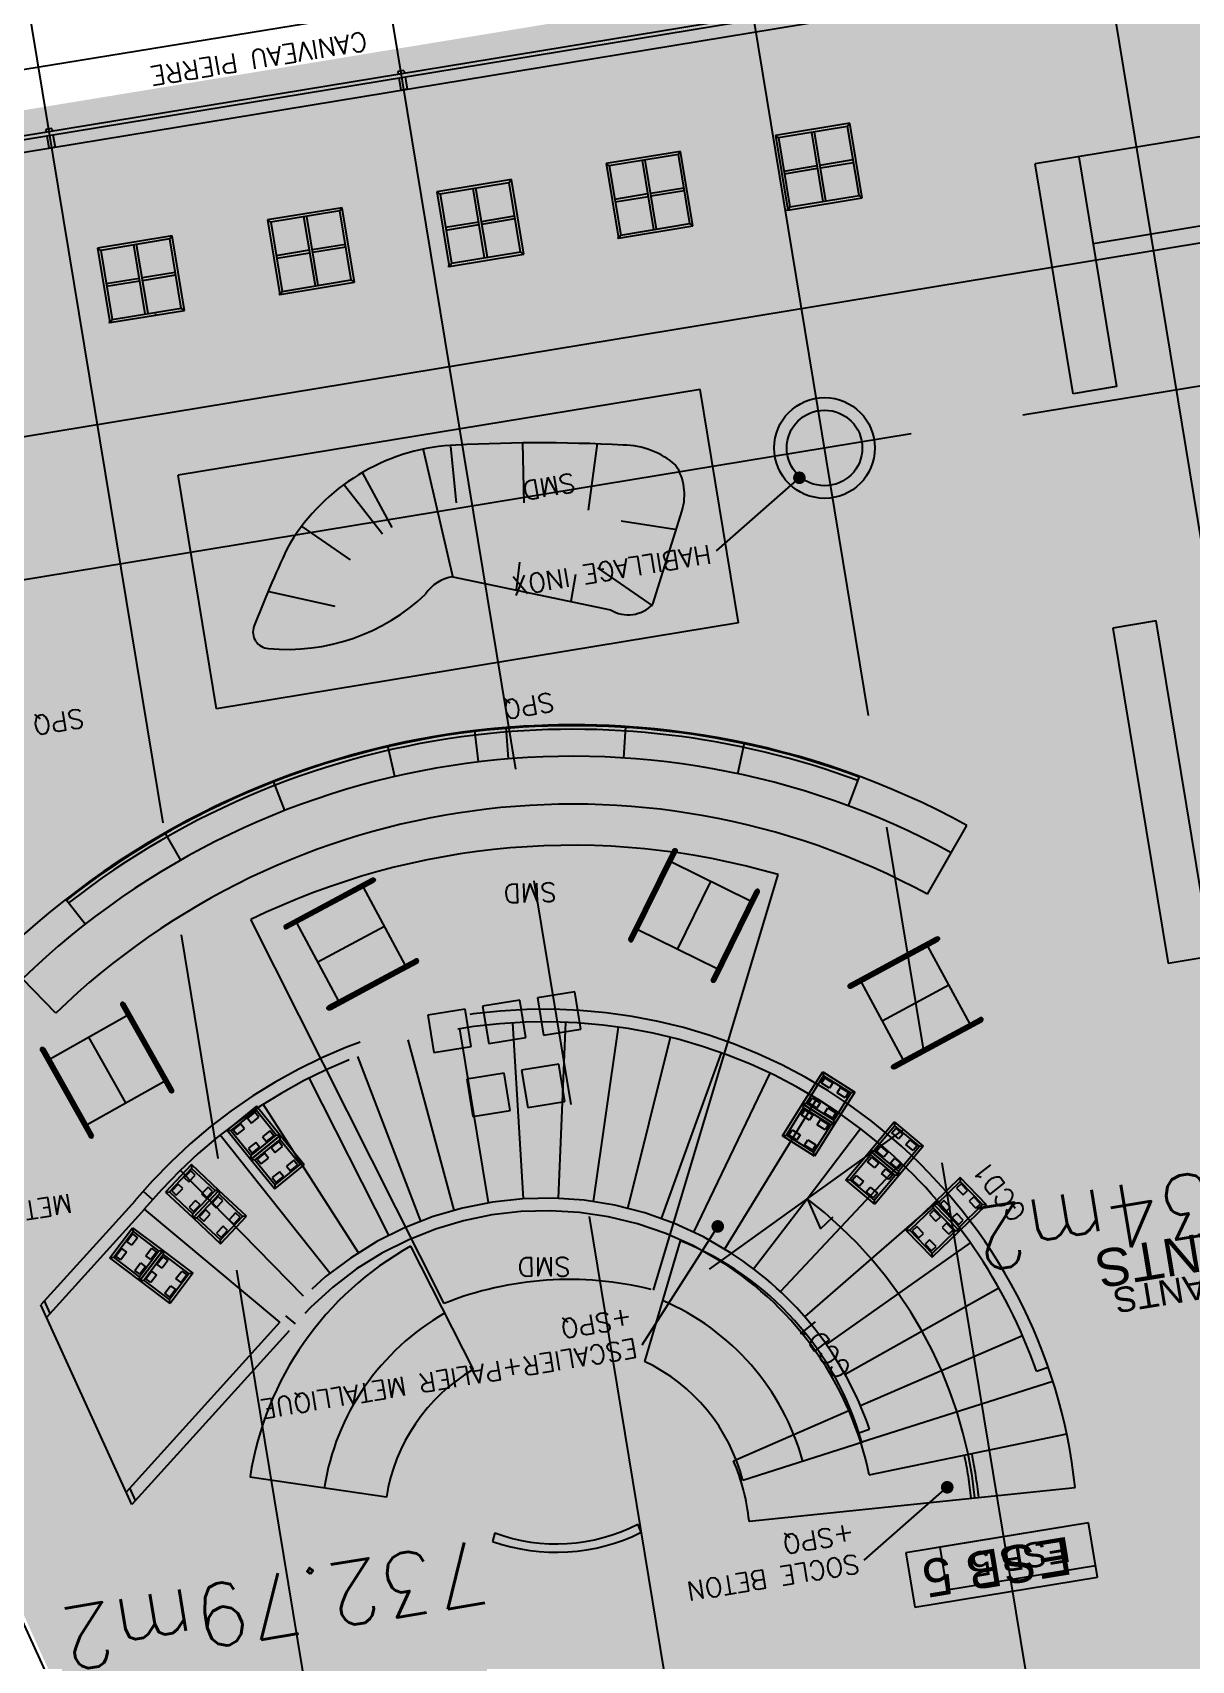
# Model space of a CAD drawing. Header units: millimetres. Extents: x 33240 to 33395, y 51607 to 51720.
# Drawn here: x 33358.04 to 33367.24, y 51691.87 to 51704.79 of the extents above; entities that cross this region are included whole.
import ezdxf

# ---------------------------------------------------------------- set-up
doc = ezdxf.new("R2010")
doc.units = ezdxf.units.MM
doc.header["$LTSCALE"] = 0.3
doc.header["$MEASUREMENT"] = 0
doc.header["$PDMODE"] = 34
doc.header["$PDSIZE"] = 0.3
for name, pattern in [('ACAD_ISO02W100', [15, 12, -3]), ('ACAD_ISO04W100', [30, 24, -3, 0, -3]), ('ACAD_ISO08W100', [36, 24, -3, 6, -3]), ('ACAD_ISO10W100', [18, 12, -3, 0, -3]), ('ACAD_ISO13W100', [36, 12, -3, 12, -3, 0, -3, 0, -3])]:
    doc.linetypes.add(name, pattern=pattern)
doc.layers.get('0').update_dxf_attribs({"linetype": 'CONTINUOUS'})
doc.layers.get('DEFPOINTS').update_dxf_attribs({"linetype": 'CONTINUOUS'})
for name, color, linetype in [('00-TRAMES-BAT', 7, 'ACAD_ISO08W100'), ('01-TREMIE-ESCAL-ASC', 4, 'CONTINUOUS'), ('02-MURS-POTEAU', 6, 'CONTINUOUS'), ('04-CLOISONS', 2, 'CONTINUOUS'), ('05-MEN-EXT', 142, 'CONTINUOUS'), ('07-REVT-SOL', 8, 'CONTINUOUS'), ('08-EQUI-MEUBLE-PROJ-01', 11, 'CONTINUOUS'), ('09-COT-EXT', 4, 'CONTINUOUS'), ('10-ANN-NOMENCLATURE', 3, 'CONTINUOUS'), ('10-ANN-NOMPIECE', 3, 'CONTINUOUS'), ('10-ANN-SURF', 62, 'CONTINUOUS'), ('10-ANN-TEXTE', 3, 'CONTINUOUS'), ('11-RES-EP', 150, 'ACAD_ISO13W100'), ('11-RES-ETANCH-POLY-TEXTE', 40, 'ACAD_ISO10W100'), ('14-HACH-POTEAU', 251, 'CONTINUOUS')]:
    doc.layers.add(name, color=color, linetype=linetype)
doc.styles.add('ANN', font='romans.shx')
doc.styles.add('COT', font='romans.shx')
doc.styles.add('NDP', font='ARIAL.TTF')
doc.styles.add('SURF', font='romans.shx', dxfattribs={"height": 0.5})
doc.dimstyles.new('COTEXT', dxfattribs={"dimtxt": 0.15, "dimasz": 0.11, "dimexe": 0, "dimexo": 0, "dimgap": 0.05, "dimtad": 1, "dimdec": 3, "dimdsep": 46, "dimtxsty": 'COT', "dimblk1": 'COTBLOC', "dimblk2": 'COTBLOC', "dimsah": 1, "dimcen": -0.1, "dimse1": 1, "dimse2": 1, "dimadec": 0, "dimazin": 0, "dimtfac": 1, "dimtdec": 3, "dimtmove": 2, "dimatfit": 3, "dimldrblk": 'COTBLOC', "dimfxl": 1, "dimtolj": 1, "dimarcsym": 0})

# ---------------------------------------------------------------- blocks, each defined once
blk = doc.blocks.new('COTBLOC')
for p, q in [((0, -1.3608), (0, 1.3608)), ((-0.76, 0), (-0.99, 0)), ((0, 0), (-0.76, 0)), ((0, 0), (0.76, 0)), ((0.76, 0), (0.99, 0))]:
    blk.add_line(p, q)
at = {"const_width": 0.15}
blk.add_lwpolyline([(-0.1, 0, 1), (0.1, 0, 1)], format="xyb", close=True, dxfattribs=at)
blk = doc.blocks.new('*D51')
at = {"layer": '09-COT-EXT', "color": 0, "lineweight": -2}
blk.add_line((33372.545, 51713.527), (33268.79, 51696.442), dxfattribs=at)
at = {"layer": 'DEFPOINTS', "color": 0}
for p in [(33373.229, 51710.05), (33268.682, 51696.425), (33269.257, 51692.93)]:
    blk.add_point(p, dxfattribs=at)
at = {"layer": '09-COT-EXT', "color": 0, "lineweight": -2, "xscale": 0.11, "yscale": 0.11, "zscale": 0.11}
for p, rotation in [((33372.654, 51713.545), 9.350573668281061), ((33268.682, 51696.425), 189.350573668281)]:
    blk.add_blockref('COTBLOC', p, dxfattribs=dict(at, rotation=rotation))
at = {"layer": '09-COT-EXT', "color": 0, "insert": (33320.648, 51705.108), "char_height": 0.15, "attachment_point": 5, "rotation": 9.3506, "style": 'COT'}
blk.add_mtext('\\A1;105.372', dxfattribs=at)

msp = doc.modelspace()

# ---------------------------------------------------------------- hatches: boundary and pattern name
at = {"layer": '07-REVT-SOL'}
h = msp.add_hatch(dxfattribs=at)
h.set_pattern_fill('CROSS', color=30, style=0)
h.set_pattern_definition([(189.35057367, (57785.36794, 108093.90987), (-0.2060594638, -0.2872968802), [0.125, -0.375]), (279.35057367, (57785.29612, 108093.96139), (0.2872968802, -0.2060594638), [0.125, -0.375])])
h.paths.add_polyline_path([(33373.5041, 51706.5014), (33356.8286, 51703.7556), (33357.7587, 51698.1074), (33356.4632, 51695.5713), (33360.3269, 51686.9977), (33360.6614, 51682.961), (33370.5977, 51684.5971), (33369.7218, 51689.9165), (33374.8132, 51690.7549), (33375.0732, 51689.1762), (33376.323, 51689.382)])
at = {"layer": '14-HACH-POTEAU', "ltscale": 10}
h = msp.add_hatch(color=256, dxfattribs=at)
edge = h.paths.add_edge_path()
edge.add_arc((33355.6144, 51694.2715), 0.4, 0, 360)
edge = h.paths.add_edge_path()
edge.add_arc((33355.942, 51700.1131), 0.3, 0, 360)
edge = h.paths.add_edge_path()
edge.add_arc((33364.329, 51701.4942), 0.3, 0, 360)

# ---------------------------------------------------------------- linework, layer by layer
at = {"layer": '00-TRAMES-BAT'}
for p, q in [((33374.4989, 51657.1713), (33365.7274, 51710.4402)), ((33371.6977, 51656.7445), (33362.9318, 51709.9799)), ((33368.8965, 51656.3177), (33360.1361, 51709.5195)), ((33366.0953, 51655.8908), (33357.3404, 51709.0592)), ((33375.6734, 51703.3622), (33269.1113, 51685.8153))]:
    msp.add_line(p, q, dxfattribs=at)
at = {"layer": '01-TREMIE-ESCAL-ASC'}
for p, q in [((33371.846, 51703.867), (33357.3043, 51701.4725)), ((33363.3403, 51701.9597), (33359.1961, 51701.2773)), ((33363.6457, 51700.1047), (33363.3403, 51701.9597)), ((33359.5015, 51699.4223), (33359.1961, 51701.2773)), ((33363.6457, 51700.1047), (33359.5015, 51699.4223)), ((33362.9708, 51694.8065), (33363.9604, 51698.1058)), ((33361.3083, 51694.7007), (33359.7735, 51697.7483)), ((33364.1907, 51695.5333), (33364.2959, 51695.294)), ((33364.2959, 51695.294), (33364.3963, 51695.3893))]:
    msp.add_line(p, q, dxfattribs=at)
at = {"layer": '01-TREMIE-ESCAL-ASC', "linetype": 'ACAD_ISO02W100'}
for p, q in [((33361.6613, 51695.5007), (33361.4341, 51696.8822)), ((33361.9383, 51695.5319), (33361.8527, 51696.9293)), ((33362.2169, 51695.5347), (33362.2739, 51696.9336)), ((33362.4944, 51695.5092), (33362.6934, 51696.895)), ((33361.389, 51695.4416), (33361.0224, 51696.7927)), ((33362.7679, 51695.4556), (33363.1068, 51696.814)), ((33361.1241, 51695.355), (33360.622, 51696.6618)), ((33363.0345, 51695.3745), (33363.5098, 51696.6913)), ((33360.8694, 51695.2419), (33360.237, 51696.4909)), ((33363.2915, 51695.2666), (33363.8983, 51696.5283)), ((33360.6275, 51695.1035), (33359.8714, 51696.2817)), ((33363.5361, 51695.1332), (33364.2681, 51696.3266)), ((33360.401, 51694.9413), (33359.5289, 51696.0365)), ((33364.1907, 51695.5319), (33364.6155, 51696.0884)), ((33360.1921, 51694.7568), (33359.2144, 51695.7563)), ((33358.9191, 51695.5923), (33358.9932, 51695.5252)), ((33358.8535, 51695.515), (33358.1043, 51694.688)), ((33358.9276, 51695.4479), (33358.1495, 51694.5889)), ((33360.0042, 51694.5511), (33358.9276, 51695.4479)), ((33358.8282, 51693.1038), (33358.1043, 51694.688)), ((33358.1788, 51694.6212), (33358.1335, 51694.7202)), ((33360.0042, 51694.5511), (33358.7829, 51693.2028)), ((33360.0476, 51694.6019), (33360.1244, 51694.5379)), ((33360.0783, 51694.484), (33358.8282, 51693.1038)), ((33358.8574, 51693.1361), (33358.8122, 51693.2351))]:
    msp.add_line(p, q, dxfattribs=at)
at = {"layer": '01-TREMIE-ESCAL-ASC', "linetype": 'ACAD_ISO04W100'}
msp.add_line((33364.948, 51696.0755), (33363.413, 51694.9737), dxfattribs=at)
at = {"layer": '01-TREMIE-ESCAL-ASC', "linetype": 'Continuous'}
for p, q in [((33363.9785, 51694.7954), (33364.9369, 51695.816)), ((33363.7659, 51694.9756), (33364.1908, 51695.5321)), ((33364.1717, 51694.5946), (33365.2289, 51695.5124)), ((33364.3434, 51694.3751), (33365.4885, 51695.1806)), ((33364.492, 51694.1393), (33365.713, 51694.8242)), ((33364.6142, 51693.889), (33365.9001, 51694.4468)), ((33366.0111, 51694.1627), (33366.1056, 51694.1955)), ((33364.6162, 51693.5978), (33366.1432, 51694.0825)), ((33363.6053, 51693.4514), (33364.5224, 51693.8492)), ((33364.5924, 51693.6697), (33364.6868, 51693.7025)), ((33364.6839, 51693.3382), (33366.2526, 51693.6652)), ((33363.7332, 51692.97), (33366.319, 51693.2389))]:
    msp.add_line(p, q, dxfattribs=at)
at = {"layer": '01-TREMIE-ESCAL-ASC'}
for centre, radius, start, end in [((33362.3288, 51692.5187), 5.8205, 73.71986, 116.04032), ((33362.3027, 51692.1899), 2.7005, 76.10115, 111.6057)]:
    msp.add_arc(centre, radius, start, end, dxfattribs=at)
at = {"layer": '01-TREMIE-ESCAL-ASC', "linetype": 'ACAD_ISO02W100'}
for centre, radius, start, end in [((33362.1055, 51692.8009), 4.2362, 49.36287, 140.2074), ((33362.1055, 51692.8009), 4.1362, 49.70061, 140.2074), ((33362.1058, 51692.8043), 2.7328, 57.13918, 140.26785), ((33362.1058, 51692.8043), 2.6328, 57.99761, 140.26785)]:
    msp.add_arc(centre, radius, start, end, dxfattribs=at)
at = {"layer": '01-TREMIE-ESCAL-ASC', "linetype": 'Continuous'}
for centre, radius, start, end in [((33362.1055, 51692.8009), 4.2362, 5.93457, 49.36287), ((33362.1055, 51692.8009), 4.1362, 19.22266, 49.70061), ((33362.1058, 51692.8043), 2.7328, 19.18802, 57.13918), ((33362.1058, 51692.8043), 2.6328, 11.70077, 57.99761), ((33362.1048, 51692.8052), 1.6338, 5.88639, 23.29951), ((33363.7329, 51692.973), 0.003, 185.88639, 275.93627)]:
    msp.add_arc(centre, radius, start, end, dxfattribs=at)
at = {"layer": '01-TREMIE-ESCAL-ASC', "linetype": 'ACAD_ISO04W100'}
for radius, end in [(3.4362, 52.64997), (3.4062, 11.7741), (3.4662, 11.7741)]:
    msp.add_arc((33362.1055, 51692.8008), radius, 5.93627, end, dxfattribs=at)
at = {"layer": '02-MURS-POTEAU'}
msp.add_circle((33364.329, 51701.4942), 0.3, dxfattribs=at)
at = {"layer": '04-CLOISONS'}
msp.add_circle((33364.329, 51701.4942), 0.4, dxfattribs=at)
at = {"layer": '05-MEN-EXT'}
for p, q in [((33356.7942, 51703.7803), (33373.5288, 51706.5359)), ((33356.8286, 51703.7556), (33373.5041, 51706.5014)), ((33360.9894, 51704.4911), (33360.9401, 51704.483)), ((33360.9401, 51704.483), (33360.9434, 51704.4632)), ((33360.9482, 51704.4336), (33360.9644, 51704.3352)), ((33360.9894, 51704.4911), (33360.9927, 51704.4714)), ((33360.9976, 51704.4418), (33361.0138, 51704.3433)), ((33361.0138, 51704.3433), (33360.9644, 51704.3352)), ((33358.1938, 51704.0308), (33358.1444, 51704.0226)), ((33358.1444, 51704.0226), (33358.1477, 51704.0029)), ((33358.1938, 51704.0308), (33358.197, 51704.011)), ((33358.1525, 51703.9733), (33358.1688, 51703.8749)), ((33358.2181, 51703.883), (33358.1688, 51703.8749)), ((33358.2019, 51703.9814), (33358.2181, 51703.883))]:
    msp.add_line(p, q, dxfattribs=at)
at = {"layer": '08-EQUI-MEUBLE-PROJ-01', "ltscale": 0.8}
for p, q in [((33370.9956, 51704.5724), (33366.0028, 51703.7503)), ((33364.5307, 51704.0732), (33363.9387, 51703.9755)), ((33364.5125, 51704.0479), (33363.964, 51703.9573)), ((33364.318, 51703.4523), (33364.2274, 51704.0008)), ((33364.3397, 51703.4558), (33364.2491, 51704.0044)), ((33364.5307, 51704.0732), (33364.5125, 51704.0479)), ((33364.6031, 51703.4993), (33364.5125, 51704.0479)), ((33364.6284, 51703.4812), (33364.5307, 51704.0732)), ((33363.964, 51703.9573), (33363.9387, 51703.9755)), ((33363.9387, 51703.9755), (33364.0364, 51703.3835)), ((33363.964, 51703.9573), (33364.0545, 51703.4088)), ((33371.1093, 51703.8817), (33366.4619, 51703.1165)), ((33363.1865, 51703.8501), (33362.5946, 51703.7523)), ((33362.6198, 51703.7342), (33362.5946, 51703.7523)), ((33362.5946, 51703.7523), (33362.6923, 51703.1604)), ((33363.1684, 51703.8248), (33362.6198, 51703.7342)), ((33362.6198, 51703.7342), (33362.7104, 51703.1857)), ((33362.9739, 51703.2291), (33362.8833, 51703.7777)), ((33362.9956, 51703.2327), (33362.905, 51703.7813)), ((33363.1865, 51703.8501), (33363.1684, 51703.8248)), ((33363.259, 51703.2762), (33363.1684, 51703.8248)), ((33363.2843, 51703.2581), (33363.1865, 51703.8501)), ((33364.0075, 51703.6939), (33364.2709, 51703.7374)), ((33364.2926, 51703.741), (33364.556, 51703.7845)), ((33364.2962, 51703.7193), (33364.5596, 51703.7628)), ((33366.3034, 51701.9249), (33366.0028, 51703.7503)), ((33366.3482, 51703.8072), (33366.6488, 51701.9818)), ((33361.8425, 51703.6264), (33361.2506, 51703.5286)), ((33361.8244, 51703.6011), (33361.2758, 51703.5105)), ((33361.8425, 51703.6264), (33361.8244, 51703.6011)), ((33361.915, 51703.0525), (33361.8244, 51703.6011)), ((33361.9403, 51703.0344), (33361.8425, 51703.6264)), ((33364.011, 51703.6722), (33364.2745, 51703.7157)), ((33361.2758, 51703.5105), (33361.2506, 51703.5286)), ((33361.2506, 51703.5286), (33361.3483, 51702.9367)), ((33361.2758, 51703.5105), (33361.3664, 51702.9619)), ((33361.6298, 51703.0054), (33361.5393, 51703.554)), ((33361.6515, 51703.009), (33361.561, 51703.5576)), ((33362.6633, 51703.4708), (33362.9268, 51703.5143)), ((33362.6669, 51703.4491), (33362.9304, 51703.4926)), ((33362.9485, 51703.5179), (33363.2119, 51703.5614)), ((33362.9521, 51703.4962), (33363.2155, 51703.5397)), ((33364.0364, 51703.3835), (33364.6284, 51703.4812)), ((33364.0545, 51703.4088), (33364.6031, 51703.4993)), ((33364.6284, 51703.4812), (33364.6031, 51703.4993)), ((33360.4985, 51703.4027), (33359.9065, 51703.3049)), ((33360.4804, 51703.3774), (33359.9318, 51703.2868)), ((33360.4985, 51703.4027), (33360.4804, 51703.3774)), ((33360.571, 51702.8288), (33360.4804, 51703.3774)), ((33360.5963, 51702.8107), (33360.4985, 51703.4027)), ((33364.0364, 51703.3835), (33364.0265, 51703.3819)), ((33364.0364, 51703.3835), (33364.0545, 51703.4088)), ((33359.9318, 51703.2868), (33359.9065, 51703.3049)), ((33359.9065, 51703.3049), (33360.0043, 51702.7129)), ((33359.9318, 51703.2868), (33360.0224, 51702.7382)), ((33360.2858, 51702.7817), (33360.1953, 51703.3303)), ((33360.3075, 51702.7853), (33360.217, 51703.3339)), ((33361.3193, 51703.2471), (33361.5828, 51703.2906)), ((33361.3229, 51703.2254), (33361.5864, 51703.2689)), ((33361.6045, 51703.2942), (33361.8679, 51703.3376)), ((33361.6081, 51703.2725), (33361.8715, 51703.3159)), ((33362.6923, 51703.1604), (33363.2843, 51703.2581)), ((33362.7104, 51703.1857), (33363.259, 51703.2762)), ((33363.2843, 51703.2581), (33363.259, 51703.2762)), ((33359.1477, 51703.1793), (33358.5557, 51703.0816)), ((33358.581, 51703.0634), (33358.5557, 51703.0816)), ((33358.5557, 51703.0816), (33358.6534, 51702.4896)), ((33359.1296, 51703.154), (33358.581, 51703.0634)), ((33358.935, 51702.5584), (33358.8444, 51703.1069)), ((33358.9567, 51702.5619), (33358.8661, 51703.1105)), ((33359.1477, 51703.1793), (33359.1296, 51703.154)), ((33359.2201, 51702.6054), (33359.1296, 51703.154)), ((33359.2454, 51702.5873), (33359.1477, 51703.1793)), ((33360.2605, 51703.0704), (33360.5239, 51703.1139)), ((33360.264, 51703.0487), (33360.5275, 51703.0922)), ((33362.6923, 51703.1604), (33362.6824, 51703.1587)), ((33362.6923, 51703.1604), (33362.7104, 51703.1857)), ((33358.581, 51703.0634), (33358.6715, 51702.5149)), ((33359.9753, 51703.0234), (33360.2388, 51703.0669)), ((33359.9789, 51703.0017), (33360.2423, 51703.0452)), ((33361.3483, 51702.9367), (33361.9403, 51703.0344)), ((33361.3483, 51702.9367), (33361.3664, 51702.9619)), ((33361.3664, 51702.9619), (33361.915, 51703.0525)), ((33361.9403, 51703.0344), (33361.915, 51703.0525)), ((33358.6245, 51702.8), (33358.8879, 51702.8435)), ((33358.6281, 51702.7783), (33358.8915, 51702.8218)), ((33358.9096, 51702.8471), (33359.173, 51702.8906)), ((33358.9132, 51702.8254), (33359.1766, 51702.8689)), ((33360.0224, 51702.7382), (33360.571, 51702.8288)), ((33360.5963, 51702.8107), (33360.571, 51702.8288)), ((33361.3483, 51702.9367), (33361.3384, 51702.935)), ((33360.0043, 51702.7129), (33359.9944, 51702.7113)), ((33360.0043, 51702.7129), (33360.5963, 51702.8107)), ((33360.0043, 51702.7129), (33360.0224, 51702.7382)), ((33360.0203, 51702.7208), (33360.0104, 51702.7192)), ((33358.6534, 51702.4896), (33359.2454, 51702.5873)), ((33358.6715, 51702.5149), (33359.2201, 51702.6054)), ((33359.2454, 51702.5873), (33359.2201, 51702.6054)), ((33358.6534, 51702.4896), (33358.6436, 51702.488)), ((33358.6534, 51702.4896), (33358.6715, 51702.5149)), ((33359.0138, 51702.5551), (33359.0237, 51702.5567)), ((33366.6488, 51701.9818), (33366.3034, 51701.9249)), ((33361.9296, 51701.5345), (33361.9415, 51701.0587)), ((33362.5237, 51701.5286), (33362.4517, 51700.9991)), ((33361.1415, 51701.4828), (33361.3776, 51700.4668)), ((33361.3579, 51701.5067), (33361.4041, 51701.0585)), ((33360.6576, 51701.2997), (33360.8928, 51700.8626)), ((33360.5166, 51701.1999), (33360.8197, 51700.8131)), ((33363.1399, 51700.8476), (33362.7139, 51700.9139)), ((33362.9665, 51700.2543), (33363.1976, 51700.9979)), ((33360.179, 51700.8709), (33360.5629, 51700.6057)), ((33361.907, 51700.5878), (33361.8809, 51700.3665)), ((33362.9656, 51700.2404), (33362.5283, 51700.5425)), ((33361.3782, 51700.472), (33362.6293, 51700.2095)), ((33362.3503, 51700.4884), (33362.3147, 51700.2755)), ((33359.9052, 51700.3577), (33360.4403, 51700.2381)), ((33366.9632, 51700.1208), (33366.6178, 51700.064)), ((33367.4019, 51697.4567), (33366.9632, 51700.1208)), ((33366.6178, 51700.064), (33367.0565, 51697.3998)), ((33361.5821, 51699.001), (33361.5524, 51699.2492)), ((33361.8202, 51699.0249), (33361.7999, 51699.274)), ((33362.7345, 51699.0324), (33362.7506, 51699.2819)), ((33360.9166, 51698.8848), (33360.8604, 51699.1284)), ((33363.6403, 51698.9072), (33363.6924, 51699.1517)), ((33360.0429, 51698.6151), (33359.952, 51698.848)), ((33364.5183, 51698.6519), (33364.6054, 51698.8863)), ((33359.2175, 51698.2215), (33359.0938, 51698.4387)), ((33365.1472, 51697.9497), (33365.46, 51698.4968)), ((33362.7782, 51697.5878), (33363.1342, 51698.3086)), ((33362.7786, 51697.593), (33363.1303, 51698.3052)), ((33362.7792, 51697.5828), (33363.1387, 51698.3109)), ((33362.7809, 51697.5998), (33363.1262, 51698.2992)), ((33362.7815, 51697.5785), (33363.1435, 51698.3117)), ((33363.1485, 51698.3105), (33362.7855, 51697.5753)), ((33362.7905, 51697.5741), (33363.1525, 51698.3073)), ((33362.7953, 51697.5749), (33363.1548, 51698.3029)), ((33362.7998, 51697.5771), (33363.1558, 51698.298)), ((33362.8037, 51697.5806), (33363.1554, 51698.2928)), ((33362.8078, 51697.5866), (33363.1531, 51698.2859)), ((33363.7409, 51697.8953), (33363.1133, 51698.2052)), ((33372.0493, 51698.222), (33367.0565, 51697.3998)), ((33360.034, 51697.6881), (33360.7546, 51698.0747)), ((33360.0346, 51697.693), (33360.7502, 51698.0769)), ((33360.7579, 51698.0708), (33360.0354, 51697.6831)), ((33360.0367, 51697.6975), (33360.7452, 51698.0776)), ((33360.0387, 51697.6793), (33360.7593, 51698.0659)), ((33360.04, 51697.7015), (33360.74, 51698.0771)), ((33360.0431, 51697.6771), (33360.7587, 51698.061)), ((33360.0459, 51697.7058), (33360.7332, 51698.0746)), ((33360.0481, 51697.6764), (33360.7566, 51698.0565)), ((33360.0533, 51697.6769), (33360.7533, 51698.0524)), ((33360.0601, 51697.6794), (33360.7474, 51698.0482)), ((33363.1614, 51697.5123), (33363.4271, 51698.0503)), ((33358.458, 51697.7123), (33358.3041, 51697.9093)), ((33360.999, 51697.3888), (33360.6681, 51698.0056)), ((33363.4328, 51697.2645), (33363.7888, 51697.9854)), ((33363.4331, 51697.2697), (33363.7849, 51697.982)), ((33363.4337, 51697.2596), (33363.7932, 51697.9877)), ((33363.4354, 51697.2766), (33363.7808, 51697.976)), ((33363.436, 51697.2553), (33363.7981, 51697.9885)), ((33363.8031, 51697.9873), (33363.44, 51697.252)), ((33363.445, 51697.2509), (33363.8071, 51697.984)), ((33363.4498, 51697.2516), (33363.8094, 51697.9797)), ((33363.4543, 51697.2539), (33363.8103, 51697.9748)), ((33363.4582, 51697.2573), (33363.81, 51697.9696)), ((33363.4623, 51697.2633), (33363.8077, 51697.9627)), ((33360.4703, 51697.1051), (33360.1394, 51697.7219)), ((33360.3049, 51697.4135), (33360.8336, 51697.6972)), ((33363.4753, 51697.3573), (33362.8476, 51697.6673)), ((33363.4753, 51697.3573), (33362.8476, 51697.6673)), ((33363.4753, 51697.3573), (33362.8476, 51697.6673)), ((33363.4753, 51697.3573), (33362.8476, 51697.6673)), ((33364.5161, 51697.2188), (33365.2354, 51697.6078)), ((33364.5167, 51697.2237), (33365.231, 51697.6099)), ((33365.2388, 51697.6039), (33364.5175, 51697.2139)), ((33364.5188, 51697.2283), (33365.2261, 51697.6106)), ((33364.5209, 51697.21), (33365.2402, 51697.599)), ((33364.5221, 51697.2323), (33365.2209, 51697.6101)), ((33364.5253, 51697.2079), (33365.2396, 51697.5941)), ((33364.528, 51697.2366), (33365.2141, 51697.6076)), ((33364.5302, 51697.2071), (33365.2375, 51697.5895)), ((33364.5354, 51697.2077), (33365.2342, 51697.5855)), ((33364.5422, 51697.2102), (33365.2284, 51697.5812)), ((33365.4821, 51696.9226), (33365.1492, 51697.5384)), ((33358.2236, 51697.0054), (33357.7857, 51697.4583)), ((33360.3791, 51697.0448), (33361.0997, 51697.4314)), ((33360.3798, 51697.0497), (33361.0953, 51697.4336)), ((33361.1031, 51697.4276), (33360.3805, 51697.0399)), ((33360.3819, 51697.0542), (33361.0903, 51697.4344)), ((33360.3839, 51697.036), (33361.1044, 51697.4226)), ((33360.3852, 51697.0583), (33361.0852, 51697.4338)), ((33360.3883, 51697.0338), (33361.1038, 51697.4178)), ((33360.391, 51697.0626), (33361.0784, 51697.4313)), ((33360.3932, 51697.0331), (33361.1017, 51697.4132)), ((33360.3984, 51697.0336), (33361.0984, 51697.4092)), ((33360.4052, 51697.0361), (33361.0925, 51697.4049)), ((33362.3454, 51697.1753), (33362.0494, 51697.1266)), ((33362.3941, 51696.8793), (33362.3454, 51697.1753)), ((33364.9543, 51696.6373), (33364.6214, 51697.253)), ((33364.7879, 51696.9451), (33365.3157, 51697.2305)), ((33358.7416, 51697.0773), (33359.1355, 51696.3764)), ((33358.7422, 51697.0721), (33359.1314, 51696.3796)), ((33358.7423, 51697.0822), (33359.14, 51696.3743)), ((33358.7444, 51697.0867), (33359.1449, 51696.3738)), ((33358.7449, 51697.0653), (33359.127, 51696.3853)), ((33359.1499, 51696.3753), (33358.7482, 51697.0901)), ((33358.7531, 51697.0916), (33359.1537, 51696.3787)), ((33358.758, 51697.0911), (33359.1557, 51696.3832)), ((33358.7625, 51697.089), (33359.1564, 51696.3881)), ((33358.7667, 51697.0858), (33359.1558, 51696.3933)), ((33358.771, 51697.08), (33359.1531, 51696.4)), ((33361.4742, 51697.0376), (33361.1782, 51696.9889)), ((33361.523, 51696.7416), (33361.4742, 51697.0376)), ((33361.9094, 51697.1093), (33361.6133, 51697.0605)), ((33361.6133, 51697.0605), (33361.6621, 51696.7645)), ((33361.9581, 51696.8133), (33361.9094, 51697.1093)), ((33362.0494, 51697.1266), (33362.0981, 51696.8305)), ((33358.1787, 51696.644), (33358.789, 51696.9869)), ((33361.1782, 51696.9889), (33361.227, 51696.6929)), ((33362.0981, 51696.8305), (33362.3941, 51696.8793)), ((33364.8633, 51696.5767), (33365.5826, 51696.9656)), ((33364.8639, 51696.5816), (33365.5782, 51696.9678)), ((33365.586, 51696.9618), (33364.8647, 51696.5717)), ((33364.866, 51696.5861), (33365.5733, 51696.9685)), ((33364.8681, 51696.5679), (33365.5874, 51696.9568)), ((33364.8693, 51696.5902), (33365.5681, 51696.968)), ((33364.8725, 51696.5657), (33365.5868, 51696.9519)), ((33364.8752, 51696.5945), (33365.5613, 51696.9654)), ((33364.8774, 51696.565), (33365.5847, 51696.9474)), ((33364.8826, 51696.5655), (33365.5814, 51696.9433)), ((33364.8894, 51696.5681), (33365.5756, 51696.939)), ((33358.4838, 51696.8154), (33358.7778, 51696.2924)), ((33361.6621, 51696.7645), (33361.9581, 51696.8133)), ((33358.1052, 51696.7197), (33358.4991, 51696.0188)), ((33358.1058, 51696.7145), (33358.495, 51696.022)), ((33358.1059, 51696.7246), (33358.5036, 51696.0167)), ((33358.108, 51696.7291), (33358.5085, 51696.0162)), ((33358.1085, 51696.7077), (33358.4906, 51696.0277)), ((33358.5134, 51696.0177), (33358.1118, 51696.7325)), ((33358.1167, 51696.734), (33358.5172, 51696.0211)), ((33358.1216, 51696.7335), (33358.5193, 51696.0256)), ((33358.1261, 51696.7314), (33358.52, 51696.0305)), ((33358.1302, 51696.7282), (33358.5194, 51696.0357)), ((33358.1346, 51696.7224), (33358.5167, 51696.0424)), ((33361.227, 51696.6929), (33361.523, 51696.7416)), ((33361.7842, 51696.5296), (33361.4882, 51696.4808)), ((33361.8329, 51696.2335), (33361.7842, 51696.5296)), ((33362.2193, 51696.6012), (33361.9233, 51696.5525)), ((33361.9233, 51696.5525), (33361.972, 51696.2565)), ((33362.268, 51696.3052), (33362.2193, 51696.6012)), ((33364.155, 51696.2846), (33364.3146, 51696.5387)), ((33364.1854, 51696.2915), (33364.3215, 51696.5083)), ((33364.3061, 51696.4502), (33364.3327, 51696.4926)), ((33364.3146, 51696.5387), (33364.3215, 51696.5083)), ((33364.3146, 51696.5387), (33364.5686, 51696.3791)), ((33364.3215, 51696.5083), (33364.5383, 51696.3722)), ((33364.3327, 51696.4926), (33364.3962, 51696.4527)), ((33358.4726, 51696.1209), (33359.0829, 51696.4638)), ((33361.4882, 51696.4808), (33361.5369, 51696.1848)), ((33364.3696, 51696.4103), (33364.3061, 51696.4502)), ((33364.3962, 51696.4527), (33364.3696, 51696.4103)), ((33364.5383, 51696.3722), (33364.4022, 51696.1554)), ((33364.5686, 51696.3791), (33364.4091, 51696.1251)), ((33364.4292, 51696.3729), (33364.4558, 51696.4153)), ((33364.4927, 51696.3331), (33364.4292, 51696.3729)), ((33364.4558, 51696.4153), (33364.5193, 51696.3754)), ((33364.5193, 51696.3754), (33364.4927, 51696.3331)), ((33364.5686, 51696.3791), (33364.5383, 51696.3722)), ((33359.8176, 51696.2664), (33359.5847, 51696.0773)), ((33359.8144, 51696.2354), (33359.6156, 51696.0741)), ((33359.8176, 51696.2664), (33359.8144, 51696.2354)), ((33359.9757, 51696.0366), (33359.8144, 51696.2354)), ((33360.0067, 51696.0334), (33359.8176, 51696.2664)), ((33361.5369, 51696.1848), (33361.8329, 51696.2335)), ((33361.972, 51696.2565), (33362.268, 51696.3052)), ((33363.9955, 51696.0305), (33364.155, 51696.2846)), ((33364.0258, 51696.0375), (33364.162, 51696.2543)), ((33364.1466, 51696.1962), (33364.1732, 51696.2385)), ((33364.155, 51696.2846), (33364.1854, 51696.2915)), ((33364.155, 51696.2846), (33364.162, 51696.2543)), ((33364.155, 51696.2846), (33364.4091, 51696.1251)), ((33364.4091, 51696.1251), (33364.155, 51696.2846)), ((33364.162, 51696.2543), (33364.3788, 51696.1181)), ((33364.1732, 51696.2385), (33364.2367, 51696.1986)), ((33364.4022, 51696.1554), (33364.1854, 51696.2915)), ((33364.2054, 51696.2898), (33364.232, 51696.3322)), ((33364.2689, 51696.2499), (33364.2054, 51696.2898)), ((33364.232, 51696.3322), (33364.2955, 51696.2923)), ((33364.2955, 51696.2923), (33364.2689, 51696.2499)), ((33364.3284, 51696.2125), (33364.355, 51696.2549)), ((33364.355, 51696.2549), (33364.4185, 51696.215)), ((33359.6924, 51696.1269), (33359.6341, 51696.0796)), ((33359.7239, 51696.088), (33359.6924, 51696.1269)), ((33359.8052, 51696.2184), (33359.747, 51696.1712)), ((33359.747, 51696.1712), (33359.7785, 51696.1323)), ((33359.7785, 51696.1323), (33359.8367, 51696.1796)), ((33359.8367, 51696.1796), (33359.8052, 51696.2184)), ((33364.2101, 51696.1563), (33364.1466, 51696.1962)), ((33364.2367, 51696.1986), (33364.2101, 51696.1563)), ((33364.3788, 51696.1181), (33364.2426, 51695.9013)), ((33364.4091, 51696.1251), (33364.2496, 51695.871)), ((33364.2696, 51696.1189), (33364.2962, 51696.1612)), ((33364.3331, 51696.079), (33364.2696, 51696.1189)), ((33364.2962, 51696.1612), (33364.3597, 51696.1213)), ((33364.392, 51696.1727), (33364.3284, 51696.2125)), ((33364.3597, 51696.1213), (33364.3331, 51696.079)), ((33364.4091, 51696.1251), (33364.3788, 51696.1181)), ((33364.4185, 51696.215), (33364.392, 51696.1727)), ((33364.4091, 51696.1251), (33364.4022, 51696.1554)), ((33364.6906, 51695.9113), (33364.8828, 51696.1417)), ((33364.7216, 51695.9141), (33364.8856, 51696.1107)), ((33364.8828, 51696.1417), (33364.8856, 51696.1107)), ((33364.8828, 51696.1417), (33365.1131, 51695.9495)), ((33364.8856, 51696.1107), (33365.0822, 51695.9467)), ((33359.5847, 51696.0773), (33359.6156, 51696.0741)), ((33359.5847, 51696.0773), (33359.7737, 51695.8444)), ((33359.6156, 51696.0741), (33359.7769, 51695.8753)), ((33359.6341, 51696.0796), (33359.6657, 51696.0408)), ((33359.6657, 51696.0408), (33359.7239, 51696.088)), ((33359.8117, 51695.9798), (33359.7535, 51695.9325)), ((33360.0067, 51696.0334), (33359.7737, 51695.8444)), ((33359.7737, 51695.8444), (33360.0067, 51696.0334)), ((33359.7769, 51695.8753), (33359.9757, 51696.0366)), ((33360.0034, 51696.0025), (33359.8047, 51695.8411)), ((33359.8432, 51695.9409), (33359.8117, 51695.9798)), ((33359.9246, 51696.0713), (33359.8663, 51696.0241)), ((33359.8663, 51696.0241), (33359.8978, 51695.9853)), ((33359.8978, 51695.9853), (33359.9561, 51696.0325)), ((33359.9561, 51696.0325), (33359.9246, 51696.0713)), ((33359.9943, 51695.9855), (33359.936, 51695.9382)), ((33360.0067, 51696.0334), (33359.9757, 51696.0366)), ((33360.0258, 51695.9466), (33359.9943, 51695.9855)), ((33360.0067, 51696.0334), (33360.0034, 51696.0025)), ((33360.1647, 51695.8037), (33360.0034, 51696.0025)), ((33360.1957, 51695.8004), (33360.0067, 51696.0334)), ((33363.9955, 51696.0305), (33364.0258, 51696.0375)), ((33364.2496, 51695.871), (33363.9955, 51696.0305)), ((33364.2426, 51695.9013), (33364.0258, 51696.0375)), ((33364.0458, 51696.0358), (33364.0724, 51696.0781)), ((33364.1094, 51695.9959), (33364.0458, 51696.0358)), ((33364.0724, 51696.0781), (33364.1359, 51696.0382)), ((33364.1359, 51696.0382), (33364.1094, 51695.9959)), ((33364.1689, 51695.9585), (33364.1955, 51696.0008)), ((33364.1955, 51696.0008), (33364.259, 51695.9609)), ((33364.8625, 51696.0552), (33364.8945, 51696.0936)), ((33364.9201, 51696.0071), (33364.8625, 51696.0552)), ((33364.8945, 51696.0936), (33364.9521, 51696.0455)), ((33364.9521, 51696.0455), (33364.9201, 51696.0071)), ((33364.9741, 51695.9621), (33365.0061, 51696.0005)), ((33365.0061, 51696.0005), (33365.0637, 51695.9524)), ((33359.7535, 51695.9325), (33359.785, 51695.8937)), ((33359.7737, 51695.8444), (33359.7769, 51695.8753)), ((33359.7737, 51695.8444), (33359.8047, 51695.8411)), ((33359.7737, 51695.8444), (33359.9627, 51695.6114)), ((33359.785, 51695.8937), (33359.8432, 51695.9409)), ((33359.8047, 51695.8411), (33359.966, 51695.6424)), ((33359.8814, 51695.8939), (33359.8232, 51695.8466)), ((33359.8232, 51695.8466), (33359.8547, 51695.8078)), ((33359.8547, 51695.8078), (33359.9129, 51695.8551)), ((33359.9129, 51695.8551), (33359.8814, 51695.8939)), ((33359.936, 51695.9382), (33359.9675, 51695.8994)), ((33359.9675, 51695.8994), (33360.0258, 51695.9466)), ((33364.2324, 51695.9186), (33364.1689, 51695.9585)), ((33364.259, 51695.9609), (33364.2324, 51695.9186)), ((33364.2496, 51695.871), (33364.2426, 51695.9013)), ((33364.4984, 51695.6809), (33364.6906, 51695.9113)), ((33364.5294, 51695.6837), (33364.6934, 51695.8803)), ((33364.6703, 51695.8248), (33364.7024, 51695.8632)), ((33364.6906, 51695.9113), (33364.7216, 51695.9141)), ((33364.6906, 51695.9113), (33364.6934, 51695.8803)), ((33364.6906, 51695.9113), (33364.921, 51695.7191)), ((33364.921, 51695.7191), (33364.6906, 51695.9113)), ((33364.6934, 51695.8803), (33364.89, 51695.7163)), ((33364.7024, 51695.8632), (33364.76, 51695.8151)), ((33364.9182, 51695.7501), (33364.7216, 51695.9141)), ((33364.7412, 51695.9097), (33364.7732, 51695.9481)), ((33364.7988, 51695.8617), (33364.7412, 51695.9097)), ((33364.7732, 51695.9481), (33364.8308, 51695.9001)), ((33364.8308, 51695.9001), (33364.7988, 51695.8617)), ((33364.8528, 51695.8166), (33364.8848, 51695.855)), ((33364.8848, 51695.855), (33364.9424, 51695.807)), ((33365.0822, 51695.9467), (33364.9182, 51695.7501)), ((33365.1131, 51695.9495), (33364.921, 51695.7191)), ((33365.0317, 51695.9141), (33364.9741, 51695.9621)), ((33365.0637, 51695.9524), (33365.0317, 51695.9141)), ((33365.1131, 51695.9495), (33365.0822, 51695.9467)), ((33359.3015, 51695.8037), (33359.096, 51695.5851)), ((33359.3025, 51695.7726), (33359.1271, 51695.5861)), ((33359.2956, 51695.7545), (33359.2443, 51695.6999)), ((33359.2807, 51695.6656), (33359.3321, 51695.7203)), ((33359.3321, 51695.7203), (33359.2956, 51695.7545)), ((33359.3015, 51695.8037), (33359.3025, 51695.7726)), ((33359.5201, 51695.5982), (33359.3015, 51695.8037)), ((33359.489, 51695.5972), (33359.3025, 51695.7726)), ((33360.0008, 51695.7468), (33359.9425, 51695.6996)), ((33359.9627, 51695.6114), (33360.1957, 51695.8004)), ((33359.966, 51695.6424), (33360.1647, 51695.8037)), ((33360.0323, 51695.708), (33360.0008, 51695.7468)), ((33360.1136, 51695.8384), (33360.0554, 51695.7911)), ((33360.0554, 51695.7911), (33360.0869, 51695.7523)), ((33360.0869, 51695.7523), (33360.1451, 51695.7996)), ((33360.1451, 51695.7996), (33360.1136, 51695.8384)), ((33360.1957, 51695.8004), (33360.1647, 51695.8037)), ((33364.549, 51695.6793), (33364.5811, 51695.7177)), ((33364.5811, 51695.7177), (33364.6386, 51695.6697)), ((33364.7279, 51695.7767), (33364.6703, 51695.8248)), ((33364.89, 51695.7163), (33364.726, 51695.5197)), ((33364.76, 51695.8151), (33364.7279, 51695.7767)), ((33364.921, 51695.7191), (33364.7288, 51695.4887)), ((33364.7819, 51695.7317), (33364.814, 51695.7701)), ((33364.8395, 51695.6837), (33364.7819, 51695.7317)), ((33364.814, 51695.7701), (33364.8716, 51695.7221)), ((33364.8716, 51695.7221), (33364.8395, 51695.6837)), ((33364.9104, 51695.7686), (33364.8528, 51695.8166)), ((33364.921, 51695.7191), (33364.89, 51695.7163)), ((33364.9424, 51695.807), (33364.9104, 51695.7686)), ((33364.921, 51695.7191), (33364.9182, 51695.7501)), ((33359.096, 51695.5851), (33359.1271, 51695.5861)), ((33359.096, 51695.5851), (33359.3146, 51695.3796)), ((33359.1271, 51695.5861), (33359.3136, 51695.4107)), ((33359.1961, 51695.6487), (33359.1447, 51695.594)), ((33359.1447, 51695.594), (33359.1811, 51695.5598)), ((33359.1811, 51695.5598), (33359.2325, 51695.6144)), ((33359.2325, 51695.6144), (33359.1961, 51695.6487)), ((33359.2443, 51695.6999), (33359.2807, 51695.6656)), ((33359.3136, 51695.4107), (33359.489, 51695.5972)), ((33359.5201, 51695.5982), (33359.3146, 51695.3796)), ((33359.3146, 51695.3796), (33359.5201, 51695.5982)), ((33359.4336, 51695.6248), (33359.3822, 51695.5701)), ((33359.4187, 51695.5359), (33359.47, 51695.5905)), ((33359.47, 51695.5905), (33359.4336, 51695.6248)), ((33359.5201, 51695.5982), (33359.489, 51695.5972)), ((33359.5201, 51695.5982), (33359.521, 51695.5671)), ((33359.7386, 51695.3927), (33359.5201, 51695.5982)), ((33359.9425, 51695.6996), (33359.974, 51695.6607)), ((33359.9627, 51695.6114), (33359.966, 51695.6424)), ((33359.974, 51695.6607), (33360.0323, 51695.708)), ((33364.4984, 51695.6809), (33364.5294, 51695.6837)), ((33364.7288, 51695.4887), (33364.4984, 51695.6809)), ((33364.726, 51695.5197), (33364.5294, 51695.6837)), ((33364.6066, 51695.6313), (33364.549, 51695.6793)), ((33364.6386, 51695.6697), (33364.6066, 51695.6313)), ((33364.6606, 51695.5863), (33364.6926, 51695.6247)), ((33364.7182, 51695.5382), (33364.6606, 51695.5863)), ((33364.6926, 51695.6247), (33364.7502, 51695.5766)), ((33365.4066, 51695.7001), (33365.1911, 51695.4913)), ((33365.4061, 51695.669), (33365.2222, 51695.4908)), ((33365.4132, 51695.651), (33365.3773, 51695.6162)), ((33365.3773, 51695.6162), (33365.4295, 51695.5623)), ((33365.4066, 51695.7001), (33365.4061, 51695.669)), ((33365.5842, 51695.4851), (33365.4061, 51695.669)), ((33365.6153, 51695.4846), (33365.4066, 51695.7001)), ((33365.4654, 51695.5971), (33365.4132, 51695.651)), ((33365.4295, 51695.5623), (33365.4654, 51695.5971)), ((33359.3341, 51695.5189), (33359.2827, 51695.4643)), ((33359.2827, 51695.4643), (33359.3191, 51695.43)), ((33359.3191, 51695.43), (33359.3705, 51695.4847)), ((33359.3705, 51695.4847), (33359.3341, 51695.5189)), ((33359.521, 51695.5671), (33359.3457, 51695.3806)), ((33359.3822, 51695.5701), (33359.4187, 51695.5359)), ((33359.5142, 51695.549), (33359.4628, 51695.4944)), ((33359.4628, 51695.4944), (33359.4992, 51695.4601)), ((33359.4992, 51695.4601), (33359.5506, 51695.5148)), ((33359.5506, 51695.5148), (33359.5142, 51695.549)), ((33359.7075, 51695.3917), (33359.521, 51695.5671)), ((33364.7502, 51695.5766), (33364.7182, 51695.5382)), ((33364.7288, 51695.4887), (33364.726, 51695.5197)), ((33365.1911, 51695.4913), (33364.9756, 51695.2826)), ((33365.1906, 51695.4602), (33365.0067, 51695.2821)), ((33365.1911, 51695.4913), (33365.1906, 51695.4602)), ((33365.3687, 51695.2763), (33365.1906, 51695.4602)), ((33365.1911, 51695.4913), (33365.2222, 51695.4908)), ((33365.3999, 51695.2759), (33365.1911, 51695.4913)), ((33365.1911, 51695.4913), (33365.3999, 51695.2759)), ((33365.2222, 51695.4908), (33365.4003, 51695.307)), ((33365.2772, 51695.5192), (33365.2412, 51695.4844)), ((33365.2412, 51695.4844), (33365.2934, 51695.4306)), ((33365.3293, 51695.4653), (33365.2772, 51695.5192)), ((33365.2934, 51695.4306), (33365.3293, 51695.4653)), ((33365.3999, 51695.2759), (33365.6153, 51695.4846)), ((33365.4003, 51695.307), (33365.5842, 51695.4851)), ((33365.5143, 51695.5466), (33365.4784, 51695.5118)), ((33365.4784, 51695.5118), (33365.5306, 51695.458)), ((33365.5665, 51695.4927), (33365.5143, 51695.5466)), ((33365.5306, 51695.458), (33365.5665, 51695.4927)), ((33365.6153, 51695.4846), (33365.5842, 51695.4851)), ((33359.3146, 51695.3796), (33359.3136, 51695.4107)), ((33359.3146, 51695.3796), (33359.3457, 51695.3806)), ((33359.3146, 51695.3796), (33359.5331, 51695.1741)), ((33359.3457, 51695.3806), (33359.5322, 51695.2052)), ((33359.4146, 51695.4432), (33359.3633, 51695.3885)), ((33359.3633, 51695.3885), (33359.3997, 51695.3543)), ((33359.3997, 51695.3543), (33359.4511, 51695.4089)), ((33359.4511, 51695.4089), (33359.4146, 51695.4432)), ((33359.5322, 51695.2052), (33359.7075, 51695.3917)), ((33359.5331, 51695.1741), (33359.7386, 51695.3927)), ((33359.6522, 51695.4193), (33359.6008, 51695.3646)), ((33359.6008, 51695.3646), (33359.6372, 51695.3304)), ((33359.6372, 51695.3304), (33359.6886, 51695.385)), ((33359.6886, 51695.385), (33359.6522, 51695.4193)), ((33359.7386, 51695.3927), (33359.7075, 51695.3917)), ((33365.1977, 51695.4423), (33365.1618, 51695.4075)), ((33365.1618, 51695.4075), (33365.214, 51695.3536)), ((33365.2499, 51695.3884), (33365.1977, 51695.4423)), ((33365.214, 51695.3536), (33365.2499, 51695.3884)), ((33365.2988, 51695.3379), (33365.2629, 51695.3031)), ((33365.351, 51695.284), (33365.2988, 51695.3379)), ((33365.3783, 51695.4148), (33365.3423, 51695.38)), ((33365.3423, 51695.38), (33365.3945, 51695.3262)), ((33365.4304, 51695.361), (33365.3783, 51695.4148)), ((33365.3945, 51695.3262), (33365.4304, 51695.361)), ((33358.6536, 51695.063), (33358.8348, 51695.3021)), ((33358.6844, 51695.0673), (33358.839, 51695.2713)), ((33358.7888, 51695.1928), (33358.8341, 51695.2526)), ((33358.8287, 51695.1626), (33358.7888, 51695.1928)), ((33358.874, 51695.2224), (33358.8287, 51695.1626)), ((33358.8341, 51695.2526), (33358.874, 51695.2224)), ((33358.8348, 51695.3021), (33358.839, 51695.2713)), ((33358.8348, 51695.3021), (33359.0739, 51695.1209)), ((33358.839, 51695.2713), (33359.0431, 51695.1167)), ((33359.5526, 51695.3134), (33359.5013, 51695.2588)), ((33359.5013, 51695.2588), (33359.5377, 51695.2245)), ((33359.5331, 51695.1741), (33359.5322, 51695.2052)), ((33359.5377, 51695.2245), (33359.5891, 51695.2792)), ((33359.5891, 51695.2792), (33359.5526, 51695.3134)), ((33363.1832, 51695.1976), (33362.9005, 51694.2401)), ((33364.9756, 51695.2826), (33365.0067, 51695.2821)), ((33364.9756, 51695.2826), (33365.1844, 51695.0671)), ((33365.0067, 51695.2821), (33365.1849, 51695.0982)), ((33365.0617, 51695.3105), (33365.0258, 51695.2757)), ((33365.0258, 51695.2757), (33365.0779, 51695.2218)), ((33365.1139, 51695.2566), (33365.0617, 51695.3105)), ((33365.0779, 51695.2218), (33365.1139, 51695.2566)), ((33365.1628, 51695.2061), (33365.1269, 51695.1713)), ((33365.215, 51695.1522), (33365.1628, 51695.2061)), ((33365.1844, 51695.0671), (33365.3999, 51695.2759)), ((33365.1849, 51695.0982), (33365.3687, 51695.2763)), ((33365.2629, 51695.3031), (33365.3151, 51695.2492)), ((33365.3151, 51695.2492), (33365.351, 51695.284)), ((33365.3999, 51695.2759), (33365.3687, 51695.2763)), ((33365.3999, 51695.2759), (33365.4003, 51695.307)), ((33358.6536, 51695.063), (33358.6844, 51695.0673)), ((33358.8884, 51694.9126), (33358.6844, 51695.0673)), ((33358.7011, 51695.077), (33358.7464, 51695.1368)), ((33358.7409, 51695.0468), (33358.7011, 51695.077)), ((33358.7862, 51695.1066), (33358.7409, 51695.0468)), ((33358.7464, 51695.1368), (33358.7862, 51695.1066)), ((33359.0431, 51695.1167), (33358.8884, 51694.9126)), ((33358.8927, 51694.8818), (33359.0739, 51695.1209)), ((33359.0739, 51695.1209), (33358.8927, 51694.8818)), ((33358.9235, 51694.8861), (33359.0781, 51695.0901)), ((33358.9398, 51695.0784), (33358.9851, 51695.1382)), ((33358.9797, 51695.0482), (33358.9398, 51695.0784)), ((33359.025, 51695.108), (33358.9797, 51695.0482)), ((33358.9851, 51695.1382), (33359.025, 51695.108)), ((33359.0279, 51695.0116), (33359.0732, 51695.0714)), ((33359.0739, 51695.1209), (33359.0431, 51695.1167)), ((33359.0732, 51695.0714), (33359.1131, 51695.0412)), ((33359.0739, 51695.1209), (33359.0781, 51695.0901)), ((33359.0739, 51695.1209), (33359.313, 51694.9397)), ((33359.0781, 51695.0901), (33359.2821, 51694.9355)), ((33361.042, 51695.1543), (33361.5378, 51694.1762)), ((33365.1269, 51695.1713), (33365.179, 51695.1175)), ((33365.179, 51695.1175), (33365.215, 51695.1522)), ((33365.1844, 51695.0671), (33365.1849, 51695.0982)), ((33358.8927, 51694.8818), (33358.6536, 51695.063)), ((33358.852, 51694.9626), (33358.8973, 51695.0224)), ((33358.8919, 51694.9324), (33358.852, 51694.9626)), ((33358.9372, 51694.9922), (33358.8919, 51694.9324)), ((33358.8973, 51695.0224), (33358.9372, 51694.9922)), ((33358.9402, 51694.8958), (33358.9855, 51694.9556)), ((33358.9855, 51694.9556), (33359.0253, 51694.9254)), ((33359.0678, 51694.9814), (33359.0279, 51695.0116)), ((33359.1131, 51695.0412), (33359.0678, 51694.9814)), ((33359.2821, 51694.9355), (33359.1275, 51694.7314)), ((33359.313, 51694.9397), (33359.1318, 51694.7006)), ((33359.1789, 51694.8972), (33359.2242, 51694.957)), ((33359.2242, 51694.957), (33359.2641, 51694.9268)), ((33359.313, 51694.9397), (33359.2821, 51694.9355)), ((33358.8927, 51694.8818), (33358.8884, 51694.9126)), ((33358.8927, 51694.8818), (33358.9235, 51694.8861)), ((33359.1318, 51694.7006), (33358.8927, 51694.8818)), ((33359.1275, 51694.7314), (33358.9235, 51694.8861)), ((33358.98, 51694.8656), (33358.9402, 51694.8958)), ((33359.0253, 51694.9254), (33358.98, 51694.8656)), ((33359.0911, 51694.7814), (33359.1364, 51694.8412)), ((33359.1763, 51694.811), (33359.131, 51694.7512)), ((33359.1364, 51694.8412), (33359.1763, 51694.811)), ((33359.2188, 51694.867), (33359.1789, 51694.8972)), ((33359.2641, 51694.9268), (33359.2188, 51694.867)), ((33359.131, 51694.7512), (33359.0911, 51694.7814)), ((33359.1318, 51694.7006), (33359.1275, 51694.7314)), ((33364.6329, 51693.5984), (33363.6806, 51693.2939)), ((33364.1566, 51693.4467), (33364.1567, 51693.4462)), ((33360.8496, 51693.1612), (33359.7662, 51693.3213)), ((33361.711, 51692.8774), (33361.6923, 51692.8099)), ((33362.8729, 51692.8827), (33362.8456, 51692.9472))]:
    msp.add_line(p, q, dxfattribs=at)
msp.add_circle((33364.329, 51701.4942), 0.4, dxfattribs=at)
for centre, radius, start, end in [((33362.0667, 51689.3634), 12.1717, 86.8706, 93.55706), ((33361.4765, 51699.8929), 1.6271, 95.82083, 150.43825), ((33362.7254, 51700.8781), 0.6388, 48.67966, 89.48722), ((33362.7923, 51701.1247), 0.4247, 342.62815, 33.30174), ((33369.7171, 51696.2253), 10.6405, 155.15749, 158.77876), ((33361.4272, 51700.1535), 0.3223, 98.75392, 146.02675), ((33360.0652, 51701.4799), 1.5851, 264.48986, 313.68191), ((33362.7706, 51700.4374), 0.2681, 238.19533, 316.92847), ((33359.9202, 51700.032), 0.1301, 159.82534, 266.83056), ((33362.329, 51692.7592), 6.5362, 61.37854, 134.03454), ((33362.329, 51692.7592), 6.5362, 96.82295, 128.00872), ((33362.329, 51692.7592), 6.5322, 96.82295, 128.00872), ((33362.329, 51692.7592), 6.5296, 96.82295, 128.00872), ((33362.329, 51692.7592), 6.5009, 96.82295, 128.00872), ((33362.329, 51692.7592), 6.5322, 69.61829, 96.89067), ((33362.329, 51692.7592), 6.5296, 69.61829, 96.88507), ((33362.329, 51692.7592), 6.5362, 69.61829, 96.82295), ((33362.329, 51692.7592), 6.5009, 69.61829, 96.82295), ((33362.329, 51692.7592), 6.2862, 61.42374, 134.03454), ((33362.329, 51692.7592), 5.9062, 61.49978, 134.03454), ((33362.2789, 51692.9329), 2.4385, 15.78076, 68.23396), ((33362.2789, 51692.9329), 2.5426, 119.10994, 171.0968), ((33362.2797, 51692.9329), 1.946, 15.29182, 66.90354), ((33362.2789, 51692.9329), 1.9466, 119.79259, 171.0968), ((33362.2789, 51692.9329), 1.4475, 120.79773, 170.92406), ((33362.2789, 51692.9329), 1.4475, 14.44291, 64.56924), ((33362.1964, 51694.2454), 1.5214, 250.65053, 296.40302), ((33362.1992, 51694.198), 1.408, 249.71001, 297.32719)]:
    msp.add_arc(centre, radius, start, end, dxfattribs=at)
at = {"layer": '08-EQUI-MEUBLE-PROJ-01', "ltscale": 0.8, "extrusion": (0, 0, -1)}
for centre, major_axis in [((33363.1397, 51698.2926), (0.0089, 0.0179)), ((33360.7403, 51698.0614), (0.0176, 0.0095)), ((33365.2212, 51697.5944), (0.0176, 0.0095)), ((33363.4489, 51697.27), (-0.0089, -0.0179)), ((33360.3981, 51697.0493), (-0.0176, -0.0095)), ((33358.1215, 51696.7151), (-0.0098, 0.0174)), ((33364.8823, 51696.5813), (-0.0176, -0.0095)), ((33359.1401, 51696.3927), (0.0098, -0.0174))]:
    msp.add_ellipse(centre, major_axis=major_axis, ratio=0.75, start_param=4.712389, end_param=7.8539816, dxfattribs=at)
at = {"layer": '08-EQUI-MEUBLE-PROJ-01', "ltscale": 0.8}
for centre, major_axis in [((33363.7942, 51697.9693), (0.0089, 0.0179)), ((33362.7943, 51697.5932), (-0.0089, -0.0179)), ((33361.0854, 51697.4181), (0.0176, 0.0095)), ((33364.5351, 51697.2234), (-0.0176, -0.0095)), ((33358.758, 51697.0727), (-0.0098, 0.0174)), ((33365.5684, 51696.9522), (0.0176, 0.0095)), ((33358.5036, 51696.0351), (0.0098, -0.0174))]:
    msp.add_ellipse(centre, major_axis=major_axis, ratio=0.75, start_param=4.712389, end_param=7.8539816, dxfattribs=at)
at = {"layer": '10-ANN-NOMENCLATURE'}
for p, q in [((33366.426, 51692.9583), (33364.9741, 51692.7192)), ((33366.497, 51692.5271), (33366.426, 51692.9583)), ((33364.9741, 51692.7192), (33365.0451, 51692.2881)), ((33365.0451, 51692.2881), (33366.497, 51692.5271))]:
    msp.add_line(p, q, dxfattribs=at)
at = {"layer": '10-ANN-NOMPIECE'}
for p, q in [((33366.426, 51692.9583), (33365.2445, 51692.7637)), ((33366.4817, 51692.62), (33366.426, 51692.9583)), ((33365.2445, 51692.7637), (33365.3002, 51692.4254)), ((33365.3002, 51692.4254), (33366.4817, 51692.62))]:
    msp.add_line(p, q, dxfattribs=at)
at = {"layer": '10-ANN-TEXTE'}
for p, q in [((33363.4705, 51700.6782), (33364.1294, 51701.2577)), ((33362.8815, 51694.3729), (33363.4811, 51695.312)), ((33364.6446, 51692.6609), (33365.3035, 51693.2404))]:
    msp.add_line(p, q, dxfattribs=at)
at = {"layer": '10-ANN-TEXTE', "const_width": 0.05}
for points in [[(33364.1044, 51701.2577, 1), (33364.1544, 51701.2577, 1)], [(33363.4561, 51695.312, 1), (33363.5061, 51695.312, 1)], [(33365.2785, 51693.2404, 1), (33365.3285, 51693.2404, 1)]]:
    msp.add_lwpolyline(points, format="xyb", close=True, dxfattribs=at)
at = {"layer": '11-RES-EP', "linetype": 'Continuous'}
msp.add_line((33373.9615, 51707.1088), (33356.1997, 51704.2094), dxfattribs=at)
at = {"layer": '11-RES-ETANCH-POLY-TEXTE', "const_width": 0.4}
msp.add_lwpolyline([(33309.8324, 51696.7417), (33319.7982, 51698.3827), (33320.288, 51695.4077), (33357.1727, 51701.4813), (33356.7942, 51703.7803), (33373.5288, 51706.5359), (33376.3575, 51689.3573), (33375.2261, 51689.171), (33377.3447, 51676.3042), (33380.0079, 51676.7427), (33374.2287, 51711.8401), (33270.6741, 51694.7885)], dxfattribs=at)
at = {"layer": 'DEFPOINTS'}
msp.add_lwpolyline([(33370.5977, 51684.5971), (33360.9006, 51683.0003), (33360.8627, 51682.9232), (33360.6715, 51682.8917), (33360.4439, 51685.5691), (33360.3215, 51687.0096), (33356.4487, 51695.4843), (33356.4942, 51695.5051), (33357.8465, 51698.0681), (33357.8544, 51698.1174), (33356.9436, 51703.6731), (33373.4217, 51706.3865), (33376.2081, 51689.4645), (33375.0569, 51689.2748), (33374.8132, 51690.7549), (33369.7223, 51689.9166)], close=True, dxfattribs=at)

# ---------------------------------------------------------------- texts
at = {"layer": '10-ANN-NOMENCLATURE', "style": 'NDP'}
for s, p in [('BIBLIOTHEQUE ENFANTS', (33371.564, 51695.9571)), ('ESB 5', (33366.2595, 51692.8491))]:
    msp.add_text(s, height=0.3, rotation=189.3506, dxfattribs=at).set_placement(p)
at = {"layer": '10-ANN-NOMPIECE', "style": 'NDP'}
for s, p in [('BIBLIOTHEQUE ENFANTS', (33370.0111, 51695.3786)), ('ESB 5', (33366.2595, 51692.8491))]:
    msp.add_text(s, height=0.2, rotation=189.3506, dxfattribs=at).set_placement(p)
at = {"layer": '10-ANN-SURF', "style": 'SURF'}
for s, p in [('320.34m2', (33368.8595, 51695.9997)), ('732.79m2', (33361.6146, 51692.8255))]:
    msp.add_text(s, height=0.5, rotation=189.35057, dxfattribs=at).set_placement(p)
at = {"layer": '10-ANN-TEXTE', "style": 'ANN'}
for s, rotation, p in [('SMD', 190, (33362.3335, 51701.2977)), ('HABILLAGE INOX', 189.35057, (33363.4171, 51700.7275)), ('SPQ', 190, (33362.1644, 51699.5553)), ('SPQ', 189.35057, (33358.4332, 51699.4263)), ('SMD', 182.09998, (33362.1973, 51698.0443)), ('GCD1', 127.70506, (33365.9403, 51695.4243)), ('METALLIQUE', 189.35057, (33358.3389, 51695.5717)), ('SMD', 180.37011, (33362.3112, 51695.0677)), ('+SPQ', 189.35057, (33362.7885, 51694.6618)), ('GCD1', 127.70506, (33364.5493, 51694.1772)), ('ESCALIER+PALIER METALLIQUE', 189.35057, (33362.828, 51694.4222)), ('+SPQ', 189.35057, (33364.5517, 51692.9498)), ('SOCLE BETON', 189.35057, (33364.5912, 51692.7102))]:
    msp.add_text(s, height=0.15, rotation=rotation, dxfattribs=at).set_placement(p)
at = {"layer": '11-RES-EP', "style": 'ANN'}
msp.add_text('CANIVEAU PIERRE', height=0.15, rotation=189.35057, dxfattribs=at).set_placement((33360.6825, 51704.8008))

# ---------------------------------------------------------------- dimensions: what is measured, and where the dimension line sits
at = {"layer": '09-COT-EXT'}
dim = msp.add_linear_dim(base=(33268.6818, 51696.4245), p1=(33373.2292, 51710.0504), p2=(33269.2572, 51692.9301), angle=189.35057, dimstyle='COTEXT', dxfattribs=at)
dim.commit()
dim.dimension.update_dxf_attribs({"geometry": '*D51', "text_midpoint": (33320.6475, 51705.108)})

doc.saveas('drawing.dxf')
